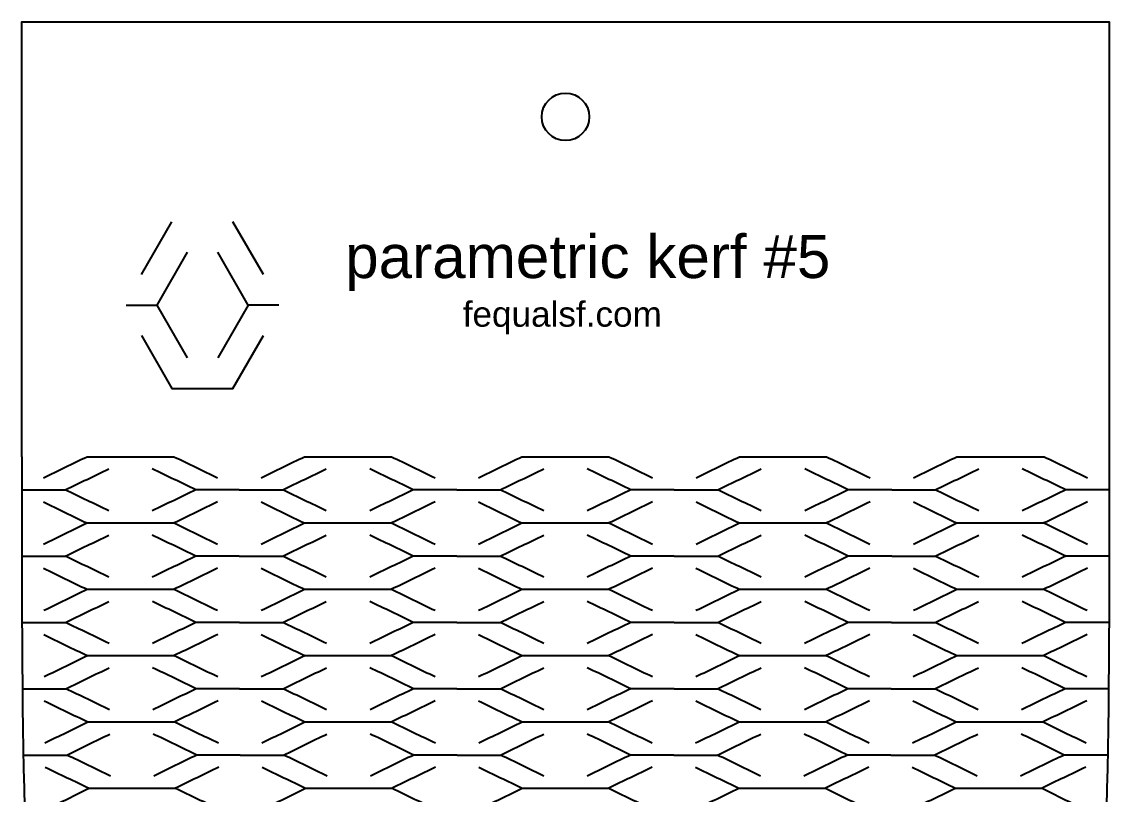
# Model space of a CAD drawing. Extents: x -15.8 to 22.7, y 5.7 to 11.5.
# Drawn here: x -15.824 to -11.692, y 8.53 to 11.465 of the extents above; entities that cross this region are included whole.
import ezdxf

# ---------------------------------------------------------------- set-up
doc = ezdxf.new("R2010")
doc.units = 0
doc.layers.add('DEFAULT', color=7, linetype='CONTINUOUS')
doc.styles.add('TEXTSTYLE17', font='standard')
doc.styles.add('TEXTSTYLE18', font='standard')

msp = doc.modelspace()

# ---------------------------------------------------------------- linework, layer by layer
at = {"layer": 'DEFAULT'}
for points in [[(-15.8239, 9.8123), (-15.8239, 11.465), (-11.6921, 11.465), (-11.6921, 9.8123)], [(-15.3693, 10.5044), (-15.2533, 10.7053)], [(-14.9053, 10.5044), (-15.0213, 10.7053)], [(-15.1953, 10.5894), (-15.3113, 10.3885)], [(-14.9633, 10.3885), (-15.0793, 10.5894)], [(-15.4273, 10.3885), (-15.3113, 10.3885), (-15.1953, 10.1876)], [(-14.9633, 10.3885), (-15.0793, 10.1876)], [(-14.8474, 10.3885), (-14.9633, 10.3885)], [(-15.3693, 10.2725), (-15.2533, 10.0716), (-15.0213, 10.0716), (-14.9053, 10.2725)], [(-14.9975, 9.6863), (-15.1628, 9.6863)], [(-14.1712, 9.6863), (-14.3365, 9.6863)], [(-13.3448, 9.6863), (-13.5101, 9.6863)], [(-12.5185, 9.6863), (-12.6838, 9.6863)], [(-11.6922, 9.6863), (-11.8574, 9.6863)], [(-14.9974, 9.4344), (-15.1627, 9.4344)], [(-14.1712, 9.4344), (-14.3364, 9.4344)], [(-13.3449, 9.4344), (-13.5101, 9.4344)], [(-12.5186, 9.4344), (-12.6839, 9.4344)], [(-11.6923, 9.4344), (-11.8576, 9.4344)], [(-14.997, 9.1825), (-15.1622, 9.1825)], [(-14.171, 9.1825), (-14.3362, 9.1825)], [(-13.345, 9.1825), (-13.5102, 9.1825)], [(-12.519, 9.1825), (-12.6842, 9.1825)], [(-11.693, 9.1825), (-11.8582, 9.1825)], [(-14.996, 8.9306), (-15.161, 8.9306)], [(-14.1707, 8.9306), (-14.3357, 8.9306)], [(-13.3454, 8.9306), (-13.5104, 8.9306)], [(-12.5201, 8.9306), (-12.6851, 8.9306)], [(-11.6948, 8.9306), (-11.8598, 8.9306)], [(-14.9938, 8.6787), (-15.1586, 8.6787)], [(-14.1699, 8.6787), (-14.3347, 8.6787)], [(-13.3461, 8.6787), (-13.5109, 8.6787)], [(-12.5222, 8.6787), (-12.687, 8.6787)], [(-11.6984, 8.6787), (-11.8632, 8.6787)]]:
    msp.add_lwpolyline(points, dxfattribs=at)
for points, knots in [([(-13.6677, 11.1038), (-13.6677, 11.1536), (-13.7081, 11.1941), (-13.758, 11.1941), (-13.8079, 11.1941), (-13.8483, 11.1536), (-13.8483, 11.1038), (-13.8483, 11.0539), (-13.8079, 11.0135), (-13.758, 11.0135), (-13.7081, 11.0135), (-13.6677, 11.0539), (-13.6677, 11.1038)], [0, 0, 0, 0, 1, 1, 1, 2, 2, 2, 3, 3, 3, 4, 4, 4, 4]), ([(-15.8239, 9.8123), (-15.8239, 8.6318), (-15.8239, 8.0416), (-15.7206, 7.4513), (-15.6173, 6.861), (-15.4107, 6.2708), (-14.5844, 5.6805)], [0, 0, 0, 0, 1, 1, 1, 2, 2, 2, 2]), ([(-15.7413, 9.7324), (-15.6862, 9.7591), (-15.6311, 9.7857), (-15.576, 9.8123), (-15.4658, 9.8123), (-15.3556, 9.8123), (-15.2455, 9.8123), (-15.1904, 9.7857), (-15.1353, 9.7591), (-15.0802, 9.7324)], [0, 0, 0, 0, 1, 1, 1, 2, 2, 2, 3, 3, 3, 3]), ([(-14.9149, 9.7324), (-14.8598, 9.7591), (-14.8047, 9.7857), (-14.7496, 9.8123), (-14.6395, 9.8123), (-14.5293, 9.8123), (-14.4191, 9.8123), (-14.364, 9.7857), (-14.3089, 9.7591), (-14.2538, 9.7324)], [0, 0, 0, 0, 1, 1, 1, 2, 2, 2, 3, 3, 3, 3]), ([(-14.0886, 9.7324), (-14.0335, 9.7591), (-13.9784, 9.7857), (-13.9233, 9.8123), (-13.8131, 9.8123), (-13.7029, 9.8123), (-13.5928, 9.8123), (-13.5377, 9.7857), (-13.4826, 9.7591), (-13.4275, 9.7324)], [0, 0, 0, 0, 1, 1, 1, 2, 2, 2, 3, 3, 3, 3]), ([(-13.2622, 9.7324), (-13.2071, 9.7591), (-13.152, 9.7857), (-13.0969, 9.8123), (-12.9868, 9.8123), (-12.8766, 9.8123), (-12.7664, 9.8123), (-12.7113, 9.7857), (-12.6562, 9.7591), (-12.6011, 9.7324)], [0, 0, 0, 0, 1, 1, 1, 2, 2, 2, 3, 3, 3, 3]), ([(-11.6921, 9.8123), (-11.6921, 8.6318), (-11.6921, 8.0416), (-11.7954, 7.4513), (-11.8987, 6.861), (-12.1053, 6.2708), (-12.9317, 5.6805)], [0, 0, 0, 0, 1, 1, 1, 2, 2, 2, 2]), ([(-12.4359, 9.7324), (-12.3808, 9.7591), (-12.3257, 9.7857), (-12.2706, 9.8123), (-12.1604, 9.8123), (-12.0502, 9.8123), (-11.94, 9.8123), (-11.885, 9.7857), (-11.8299, 9.7591), (-11.7748, 9.7324)], [0, 0, 0, 0, 1, 1, 1, 2, 2, 2, 3, 3, 3, 3]), ([(-15.8239, 9.6863), (-15.7688, 9.6863), (-15.7137, 9.6863), (-15.6586, 9.6863), (-15.6035, 9.713), (-15.5484, 9.7396), (-15.4934, 9.7662)], [0, 0, 0, 0, 1, 1, 1, 2, 2, 2, 2]), ([(-14.9975, 9.6863), (-14.9425, 9.6863), (-14.8874, 9.6863), (-14.8323, 9.6863), (-14.7772, 9.713), (-14.7221, 9.7396), (-14.667, 9.7662)], [0, 0, 0, 0, 1, 1, 1, 2, 2, 2, 2]), ([(-14.1712, 9.6863), (-14.1161, 9.6863), (-14.061, 9.6863), (-14.0059, 9.6863), (-13.9508, 9.713), (-13.8958, 9.7396), (-13.8407, 9.7662)], [0, 0, 0, 0, 1, 1, 1, 2, 2, 2, 2]), ([(-13.3448, 9.6863), (-13.2898, 9.6863), (-13.2347, 9.6863), (-13.1796, 9.6863), (-13.1245, 9.713), (-13.0694, 9.7396), (-13.0143, 9.7662)], [0, 0, 0, 0, 1, 1, 1, 2, 2, 2, 2]), ([(-12.5185, 9.6863), (-12.4634, 9.6863), (-12.4083, 9.6863), (-12.3532, 9.6863), (-12.2981, 9.713), (-12.243, 9.7396), (-12.188, 9.7662)], [0, 0, 0, 0, 1, 1, 1, 2, 2, 2, 2]), ([(-15.7411, 9.4805), (-15.6861, 9.5071), (-15.631, 9.5338), (-15.576, 9.5604), (-15.4658, 9.5604), (-15.3556, 9.5604), (-15.2454, 9.5604), (-15.1903, 9.5338), (-15.1352, 9.5071), (-15.0801, 9.4805)], [0, 0, 0, 0, 1, 1, 1, 2, 2, 2, 3, 3, 3, 3]), ([(-14.9148, 9.4805), (-14.8598, 9.5071), (-14.8047, 9.5338), (-14.7496, 9.5604), (-14.6394, 9.5604), (-14.5293, 9.5604), (-14.4191, 9.5604), (-14.364, 9.5338), (-14.3089, 9.5071), (-14.2538, 9.4805)], [0, 0, 0, 0, 1, 1, 1, 2, 2, 2, 3, 3, 3, 3]), ([(-14.0885, 9.4805), (-14.0335, 9.5071), (-13.9784, 9.5338), (-13.9233, 9.5604), (-13.8131, 9.5604), (-13.7029, 9.5604), (-13.5928, 9.5604), (-13.5377, 9.5338), (-13.4826, 9.5071), (-13.4275, 9.4805)], [0, 0, 0, 0, 1, 1, 1, 2, 2, 2, 3, 3, 3, 3]), ([(-13.2622, 9.4805), (-13.2072, 9.5071), (-13.152, 9.5338), (-13.097, 9.5604), (-12.9868, 9.5604), (-12.8766, 9.5604), (-12.7664, 9.5604), (-12.7113, 9.5338), (-12.6563, 9.5071), (-12.6012, 9.4805)], [0, 0, 0, 0, 1, 1, 1, 2, 2, 2, 3, 3, 3, 3]), ([(-12.4359, 9.4805), (-12.3808, 9.5071), (-12.3257, 9.5338), (-12.2706, 9.5604), (-12.1604, 9.5604), (-12.0503, 9.5604), (-11.9401, 9.5604), (-11.885, 9.5338), (-11.83, 9.5071), (-11.7749, 9.4805)], [0, 0, 0, 0, 1, 1, 1, 2, 2, 2, 3, 3, 3, 3]), ([(-15.8237, 9.4344), (-15.7686, 9.4344), (-15.7135, 9.4344), (-15.6584, 9.4344), (-15.6034, 9.461), (-15.5483, 9.4877), (-15.4933, 9.5143)], [0, 0, 0, 0, 1, 1, 1, 2, 2, 2, 2]), ([(-14.9974, 9.4344), (-14.9423, 9.4344), (-14.8873, 9.4344), (-14.8322, 9.4344), (-14.7771, 9.461), (-14.722, 9.4877), (-14.667, 9.5143)], [0, 0, 0, 0, 1, 1, 1, 2, 2, 2, 2]), ([(-14.1712, 9.4344), (-14.1161, 9.4344), (-14.061, 9.4344), (-14.0059, 9.4344), (-13.9508, 9.461), (-13.8957, 9.4877), (-13.8407, 9.5143)], [0, 0, 0, 0, 1, 1, 1, 2, 2, 2, 2]), ([(-13.3449, 9.4344), (-13.2898, 9.4344), (-13.2347, 9.4344), (-13.1796, 9.4344), (-13.1245, 9.461), (-13.0694, 9.4877), (-13.0143, 9.5143)], [0, 0, 0, 0, 1, 1, 1, 2, 2, 2, 2]), ([(-12.5186, 9.4344), (-12.4635, 9.4344), (-12.4084, 9.4344), (-12.3534, 9.4344), (-12.2983, 9.461), (-12.2431, 9.4877), (-12.188, 9.5143)], [0, 0, 0, 0, 1, 1, 1, 2, 2, 2, 2]), ([(-15.7406, 9.2286), (-15.6856, 9.2552), (-15.6307, 9.2818), (-15.5757, 9.3085), (-15.4655, 9.3085), (-15.3553, 9.3085), (-15.2452, 9.3085), (-15.19, 9.2818), (-15.1349, 9.2552), (-15.0797, 9.2286)], [0, 0, 0, 0, 1, 1, 1, 2, 2, 2, 3, 3, 3, 3]), ([(-14.9145, 9.2286), (-14.8595, 9.2552), (-14.8045, 9.2818), (-14.7495, 9.3085), (-14.6393, 9.3085), (-14.5291, 9.3085), (-14.419, 9.3085), (-14.3639, 9.2818), (-14.3088, 9.2552), (-14.2537, 9.2286)], [0, 0, 0, 0, 1, 1, 1, 2, 2, 2, 3, 3, 3, 3]), ([(-14.0884, 9.2286), (-14.0334, 9.2552), (-13.9783, 9.2818), (-13.9233, 9.3085), (-13.8131, 9.3085), (-13.7029, 9.3085), (-13.5928, 9.3085), (-13.5377, 9.2818), (-13.4826, 9.2552), (-13.4276, 9.2286)], [0, 0, 0, 0, 1, 1, 1, 2, 2, 2, 3, 3, 3, 3]), ([(-13.2624, 9.2286), (-13.2073, 9.2552), (-13.1522, 9.2818), (-13.0971, 9.3085), (-12.9869, 9.3085), (-12.8767, 9.3085), (-12.7666, 9.3085), (-12.7115, 9.2818), (-12.6565, 9.2552), (-12.6015, 9.2286)], [0, 0, 0, 0, 1, 1, 1, 2, 2, 2, 3, 3, 3, 3]), ([(-12.4363, 9.2286), (-12.3812, 9.2552), (-12.326, 9.2818), (-12.2709, 9.3085), (-12.1607, 9.3085), (-12.0505, 9.3085), (-11.9404, 9.3085), (-11.8854, 9.2818), (-11.8304, 9.2552), (-11.7755, 9.2286)], [0, 0, 0, 0, 1, 1, 1, 2, 2, 2, 3, 3, 3, 3]), ([(-15.823, 9.1825), (-15.7679, 9.1825), (-15.7129, 9.1825), (-15.6578, 9.1825), (-15.6029, 9.2091), (-15.5479, 9.2357), (-15.4929, 9.2624)], [0, 0, 0, 0, 1, 1, 1, 2, 2, 2, 2]), ([(-14.997, 9.1825), (-14.9419, 9.1825), (-14.8869, 9.1825), (-14.8318, 9.1825), (-14.7768, 9.2091), (-14.7218, 9.2357), (-14.6668, 9.2624)], [0, 0, 0, 0, 1, 1, 1, 2, 2, 2, 2]), ([(-14.171, 9.1825), (-14.116, 9.1825), (-14.0609, 9.1825), (-14.0058, 9.1825), (-13.9508, 9.2091), (-13.8957, 9.2357), (-13.8406, 9.2624)], [0, 0, 0, 0, 1, 1, 1, 2, 2, 2, 2]), ([(-13.345, 9.1825), (-13.29, 9.1825), (-13.2349, 9.1825), (-13.1798, 9.1825), (-13.1247, 9.2091), (-13.0696, 9.2357), (-13.0145, 9.2624)], [0, 0, 0, 0, 1, 1, 1, 2, 2, 2, 2]), ([(-12.519, 9.1825), (-12.464, 9.1825), (-12.4089, 9.1825), (-12.3538, 9.1825), (-12.2987, 9.2091), (-12.2435, 9.2357), (-12.1884, 9.2624)], [0, 0, 0, 0, 1, 1, 1, 2, 2, 2, 2]), ([(-15.7392, 8.9767), (-15.6844, 9.0033), (-15.6296, 9.0299), (-15.5747, 9.0565), (-15.4646, 9.0565), (-15.3545, 9.0565), (-15.2444, 9.0565), (-15.1892, 9.0299), (-15.134, 9.0033), (-15.0788, 8.9767)], [0, 0, 0, 0, 1, 1, 1, 2, 2, 2, 3, 3, 3, 3]), ([(-14.9137, 8.9767), (-14.8588, 9.0033), (-14.8039, 9.0299), (-14.749, 9.0565), (-14.6389, 9.0565), (-14.5288, 9.0565), (-14.4186, 9.0565), (-14.3635, 9.0299), (-14.3084, 9.0033), (-14.2533, 8.9767)], [0, 0, 0, 0, 1, 1, 1, 2, 2, 2, 3, 3, 3, 3]), ([(-14.0882, 8.9767), (-14.0332, 9.0033), (-13.9782, 9.0299), (-13.9232, 9.0565), (-13.8131, 9.0565), (-13.703, 9.0565), (-13.5929, 9.0565), (-13.5378, 9.0299), (-13.4828, 9.0033), (-13.4278, 8.9767)], [0, 0, 0, 0, 1, 1, 1, 2, 2, 2, 3, 3, 3, 3]), ([(-13.2627, 8.9767), (-13.2076, 9.0033), (-13.1525, 9.0299), (-13.0974, 9.0565), (-12.9873, 9.0565), (-12.8772, 9.0565), (-12.7671, 9.0565), (-12.7121, 9.0299), (-12.6572, 9.0033), (-12.6024, 8.9767)], [0, 0, 0, 0, 1, 1, 1, 2, 2, 2, 3, 3, 3, 3]), ([(-12.4373, 8.9767), (-12.3821, 9.0033), (-12.3269, 9.0299), (-12.2716, 9.0565), (-12.1615, 9.0565), (-12.0514, 9.0565), (-11.9413, 9.0565), (-11.8865, 9.0299), (-11.8317, 9.0033), (-11.7769, 8.9767)], [0, 0, 0, 0, 1, 1, 1, 2, 2, 2, 3, 3, 3, 3]), ([(-15.8213, 8.9306), (-15.7662, 8.9306), (-15.7112, 8.9306), (-15.6562, 8.9306), (-15.6014, 8.9572), (-15.5466, 8.9838), (-15.4918, 9.0104)], [0, 0, 0, 0, 1, 1, 1, 2, 2, 2, 2]), ([(-14.996, 8.9306), (-14.9409, 8.9306), (-14.8859, 8.9306), (-14.8309, 8.9306), (-14.776, 8.9572), (-14.7211, 8.9838), (-14.6662, 9.0104)], [0, 0, 0, 0, 1, 1, 1, 2, 2, 2, 2]), ([(-14.1707, 8.9306), (-14.1156, 8.9306), (-14.0606, 8.9306), (-14.0056, 8.9306), (-13.9506, 8.9572), (-13.8956, 8.9838), (-13.8406, 9.0104)], [0, 0, 0, 0, 1, 1, 1, 2, 2, 2, 2]), ([(-13.3454, 8.9306), (-13.2904, 8.9306), (-13.2353, 8.9306), (-13.1803, 8.9306), (-13.1252, 8.9572), (-13.0701, 8.9838), (-13.015, 9.0104)], [0, 0, 0, 0, 1, 1, 1, 2, 2, 2, 2]), ([(-12.5201, 8.9306), (-12.4651, 8.9306), (-12.41, 8.9306), (-12.355, 8.9306), (-12.2998, 8.9572), (-12.2446, 8.9838), (-12.1894, 9.0104)], [0, 0, 0, 0, 1, 1, 1, 2, 2, 2, 2]), ([(-15.7361, 8.7248), (-15.6817, 8.7514), (-15.6271, 8.778), (-15.5726, 8.8046), (-15.4626, 8.8046), (-15.3527, 8.8046), (-15.2427, 8.8046), (-15.1873, 8.778), (-15.132, 8.7514), (-15.0767, 8.7248)], [0, 0, 0, 0, 1, 1, 1, 2, 2, 2, 3, 3, 3, 3]), ([(-14.9119, 8.7248), (-14.8572, 8.7514), (-14.8025, 8.778), (-14.7478, 8.8046), (-14.6378, 8.8046), (-14.5278, 8.8046), (-14.4179, 8.8046), (-14.3627, 8.778), (-14.3076, 8.7514), (-14.2525, 8.7248)], [0, 0, 0, 0, 1, 1, 1, 2, 2, 2, 3, 3, 3, 3]), ([(-14.0877, 8.7248), (-14.0328, 8.7514), (-13.9779, 8.778), (-13.923, 8.8046), (-13.813, 8.8046), (-13.703, 8.8046), (-13.5931, 8.8046), (-13.5381, 8.778), (-13.4832, 8.7514), (-13.4283, 8.7248)], [0, 0, 0, 0, 1, 1, 1, 2, 2, 2, 3, 3, 3, 3]), ([(-13.2635, 8.7248), (-13.2084, 8.7514), (-13.1533, 8.778), (-13.0982, 8.8046), (-12.9882, 8.8046), (-12.8782, 8.8046), (-12.7682, 8.8046), (-12.7135, 8.778), (-12.6588, 8.7514), (-12.6041, 8.7248)], [0, 0, 0, 0, 1, 1, 1, 2, 2, 2, 3, 3, 3, 3]), ([(-12.4393, 8.7248), (-12.384, 8.7514), (-12.3287, 8.778), (-12.2734, 8.8046), (-12.1634, 8.8046), (-12.0534, 8.8046), (-11.9434, 8.8046), (-11.8889, 8.778), (-11.8344, 8.7514), (-11.7799, 8.7248)], [0, 0, 0, 0, 1, 1, 1, 2, 2, 2, 3, 3, 3, 3]), ([(-15.8177, 8.6787), (-15.7627, 8.6787), (-15.7078, 8.6787), (-15.6529, 8.6787), (-15.5984, 8.7053), (-15.5439, 8.7319), (-15.4894, 8.7585)], [0, 0, 0, 0, 1, 1, 1, 2, 2, 2, 2]), ([(-14.9938, 8.6787), (-14.9389, 8.6787), (-14.884, 8.6787), (-14.829, 8.6787), (-14.7744, 8.7053), (-14.7197, 8.7319), (-14.6649, 8.7585)], [0, 0, 0, 0, 1, 1, 1, 2, 2, 2, 2]), ([(-14.1699, 8.6787), (-14.115, 8.6787), (-14.0601, 8.6787), (-14.0052, 8.6787), (-13.9503, 8.7053), (-13.8954, 8.7319), (-13.8405, 8.7585)], [0, 0, 0, 0, 1, 1, 1, 2, 2, 2, 2]), ([(-13.3461, 8.6787), (-13.2912, 8.6787), (-13.2362, 8.6787), (-13.1813, 8.6787), (-13.1263, 8.7053), (-13.0712, 8.7319), (-13.016, 8.7585)], [0, 0, 0, 0, 1, 1, 1, 2, 2, 2, 2]), ([(-12.5222, 8.6787), (-12.4673, 8.6787), (-12.4124, 8.6787), (-12.3575, 8.6787), (-12.3022, 8.7053), (-12.2469, 8.7319), (-12.1915, 8.7585)], [0, 0, 0, 0, 1, 1, 1, 2, 2, 2, 2]), ([(-15.7304, 8.4729), (-15.6764, 8.4995), (-15.6225, 8.5261), (-15.5684, 8.5527), (-15.4587, 8.5527), (-15.349, 8.5527), (-15.2392, 8.5527), (-15.1837, 8.5261), (-15.1283, 8.4995), (-15.0729, 8.4729)], [0, 0, 0, 0, 1, 1, 1, 2, 2, 2, 3, 3, 3, 3]), ([(-14.9086, 8.4729), (-14.8543, 8.4995), (-14.7999, 8.5261), (-14.7455, 8.5527), (-14.6358, 8.5527), (-14.5261, 8.5527), (-14.4163, 8.5527), (-14.3612, 8.5261), (-14.3061, 8.4995), (-14.2511, 8.4729)], [0, 0, 0, 0, 1, 1, 1, 2, 2, 2, 3, 3, 3, 3]), ([(-14.0867, 8.4729), (-14.0321, 8.4995), (-13.9774, 8.5261), (-13.9226, 8.5527), (-13.8129, 8.5527), (-13.7032, 8.5527), (-13.5934, 8.5527), (-13.5387, 8.5261), (-13.4839, 8.4995), (-13.4293, 8.4729)], [0, 0, 0, 0, 1, 1, 1, 2, 2, 2, 3, 3, 3, 3]), ([(-13.2649, 8.4729), (-13.2099, 8.4995), (-13.1549, 8.5261), (-13.0997, 8.5527), (-12.99, 8.5527), (-12.8803, 8.5527), (-12.7705, 8.5527), (-12.7161, 8.5261), (-12.6618, 8.4995), (-12.6075, 8.4729)], [0, 0, 0, 0, 1, 1, 1, 2, 2, 2, 3, 3, 3, 3]), ([(-12.4431, 8.4729), (-12.3878, 8.4995), (-12.3323, 8.5261), (-12.2768, 8.5527), (-12.1671, 8.5527), (-12.0574, 8.5527), (-11.9476, 8.5527), (-11.8936, 8.5261), (-11.8396, 8.4995), (-11.7857, 8.4729)], [0, 0, 0, 0, 1, 1, 1, 2, 2, 2, 3, 3, 3, 3])]:
    msp.add_open_spline(points, degree=3, knots=knots, dxfattribs=at)
for points in [[(-15.1628, 9.6863), (-15.2179, 9.713), (-15.273, 9.7396), (-15.3281, 9.7662)], [(-14.3365, 9.6863), (-14.3916, 9.713), (-14.4466, 9.7396), (-14.5017, 9.7662)], [(-13.5101, 9.6863), (-13.5652, 9.713), (-13.6203, 9.7396), (-13.6754, 9.7662)], [(-12.6838, 9.6863), (-12.7389, 9.713), (-12.7939, 9.7396), (-12.849, 9.7662)], [(-11.8574, 9.6863), (-11.9125, 9.713), (-11.9676, 9.7396), (-12.0227, 9.7662)], [(-15.4933, 9.6065), (-15.5484, 9.6331), (-15.6035, 9.6597), (-15.6586, 9.6863)], [(-15.1628, 9.6863), (-15.2179, 9.6597), (-15.273, 9.6331), (-15.3281, 9.6065)], [(-14.667, 9.6065), (-14.7221, 9.6331), (-14.7772, 9.6597), (-14.8323, 9.6863)], [(-14.3365, 9.6863), (-14.3916, 9.6597), (-14.4466, 9.6331), (-14.5017, 9.6065)], [(-13.8407, 9.6065), (-13.8958, 9.6331), (-13.9508, 9.6597), (-14.0059, 9.6863)], [(-13.5101, 9.6863), (-13.5652, 9.6597), (-13.6203, 9.6331), (-13.6754, 9.6065)], [(-13.0143, 9.6065), (-13.0694, 9.6331), (-13.1245, 9.6597), (-13.1796, 9.6863)], [(-12.6838, 9.6863), (-12.7389, 9.6597), (-12.794, 9.6331), (-12.849, 9.6065)], [(-12.188, 9.6065), (-12.2431, 9.6331), (-12.2981, 9.6597), (-12.3532, 9.6863)], [(-11.8574, 9.6863), (-11.9125, 9.6597), (-11.9676, 9.6331), (-12.0227, 9.6065)], [(-15.7412, 9.6402), (-15.6862, 9.6136), (-15.6311, 9.587), (-15.576, 9.5604)], [(-15.0802, 9.6402), (-15.1353, 9.6136), (-15.1903, 9.587), (-15.2454, 9.5604)], [(-14.9149, 9.6402), (-14.8598, 9.6136), (-14.8047, 9.587), (-14.7496, 9.5604)], [(-14.2538, 9.6402), (-14.3089, 9.6136), (-14.364, 9.587), (-14.4191, 9.5604)], [(-14.0886, 9.6402), (-14.0335, 9.6136), (-13.9784, 9.587), (-13.9233, 9.5604)], [(-13.4275, 9.6402), (-13.4826, 9.6136), (-13.5377, 9.587), (-13.5928, 9.5604)], [(-13.2622, 9.6402), (-13.2071, 9.6136), (-13.152, 9.587), (-13.097, 9.5604)], [(-12.6011, 9.6402), (-12.6562, 9.6136), (-12.7113, 9.587), (-12.7664, 9.5604)], [(-12.4359, 9.6402), (-12.3808, 9.6136), (-12.3257, 9.587), (-12.2706, 9.5604)], [(-11.7748, 9.6402), (-11.8299, 9.6136), (-11.885, 9.587), (-11.9401, 9.5604)], [(-15.1627, 9.4344), (-15.2178, 9.461), (-15.2729, 9.4877), (-15.328, 9.5143)], [(-14.3364, 9.4344), (-14.3915, 9.461), (-14.4466, 9.4877), (-14.5017, 9.5143)], [(-13.5101, 9.4344), (-13.5652, 9.461), (-13.6203, 9.4877), (-13.6754, 9.5143)], [(-12.6839, 9.4344), (-12.7389, 9.461), (-12.794, 9.4877), (-12.8491, 9.5143)], [(-11.8576, 9.4344), (-11.9127, 9.461), (-11.9677, 9.4877), (-12.0228, 9.5143)], [(-15.4931, 9.3546), (-15.5482, 9.3812), (-15.6033, 9.4078), (-15.6584, 9.4344)], [(-15.1627, 9.4344), (-15.2177, 9.4078), (-15.2728, 9.3812), (-15.3279, 9.3546)], [(-14.6669, 9.3546), (-14.722, 9.3812), (-14.7771, 9.4078), (-14.8322, 9.4344)], [(-14.3364, 9.4344), (-14.3915, 9.4078), (-14.4466, 9.3812), (-14.5016, 9.3546)], [(-13.8406, 9.3546), (-13.8957, 9.3812), (-13.9508, 9.4078), (-14.0059, 9.4344)], [(-13.5101, 9.4344), (-13.5652, 9.4078), (-13.6203, 9.3812), (-13.6754, 9.3546)], [(-13.0144, 9.3546), (-13.0695, 9.3812), (-13.1246, 9.4078), (-13.1796, 9.4344)], [(-12.6839, 9.4344), (-12.739, 9.4078), (-12.7941, 9.3812), (-12.8492, 9.3546)], [(-12.1882, 9.3546), (-12.2432, 9.3812), (-12.2983, 9.4078), (-12.3534, 9.4344)], [(-11.8576, 9.4344), (-11.9127, 9.4078), (-11.9678, 9.3812), (-12.0229, 9.3546)], [(-15.741, 9.3883), (-15.6859, 9.3617), (-15.6308, 9.3351), (-15.5757, 9.3085)], [(-15.08, 9.3883), (-15.1351, 9.3617), (-15.1901, 9.3351), (-15.2452, 9.3085)], [(-14.9148, 9.3883), (-14.8597, 9.3617), (-14.8046, 9.3351), (-14.7495, 9.3085)], [(-14.2538, 9.3883), (-14.3089, 9.3617), (-14.3639, 9.3351), (-14.419, 9.3085)], [(-14.0885, 9.3883), (-14.0334, 9.3617), (-13.9783, 9.3351), (-13.9233, 9.3085)], [(-13.4275, 9.3883), (-13.4826, 9.3617), (-13.5377, 9.3351), (-13.5928, 9.3085)], [(-13.2623, 9.3883), (-13.2072, 9.3617), (-13.1521, 9.3351), (-13.0971, 9.3085)], [(-12.6013, 9.3883), (-12.6564, 9.3617), (-12.7115, 9.3351), (-12.7666, 9.3085)], [(-12.436, 9.3883), (-12.381, 9.3617), (-12.3259, 9.3351), (-12.2709, 9.3085)], [(-11.775, 9.3883), (-11.8301, 9.3617), (-11.8853, 9.3351), (-11.9404, 9.3085)], [(-15.1622, 9.1825), (-15.2174, 9.2091), (-15.2725, 9.2357), (-15.3277, 9.2624)], [(-14.3362, 9.1825), (-14.3913, 9.2091), (-14.4464, 9.2357), (-14.5015, 9.2624)], [(-13.5102, 9.1825), (-13.5653, 9.2091), (-13.6203, 9.2357), (-13.6754, 9.2624)], [(-12.6842, 9.1825), (-12.7392, 9.2091), (-12.7943, 9.2357), (-12.8493, 9.2624)], [(-11.8582, 9.1825), (-11.9132, 9.2091), (-11.9682, 9.2357), (-12.0232, 9.2624)], [(-15.4923, 9.1026), (-15.5475, 9.1293), (-15.6026, 9.1559), (-15.6578, 9.1825)], [(-15.1622, 9.1825), (-15.2172, 9.1559), (-15.2722, 9.1293), (-15.3272, 9.1026)], [(-14.6665, 9.1026), (-14.7216, 9.1293), (-14.7767, 9.1559), (-14.8318, 9.1825)], [(-14.3362, 9.1825), (-14.3912, 9.1559), (-14.4463, 9.1293), (-14.5013, 9.1026)], [(-13.8406, 9.1026), (-13.8957, 9.1293), (-13.9507, 9.1559), (-14.0058, 9.1825)], [(-13.5102, 9.1825), (-13.5653, 9.1559), (-13.6204, 9.1293), (-13.6754, 9.1026)], [(-13.0148, 9.1026), (-13.0698, 9.1293), (-13.1248, 9.1559), (-13.1798, 9.1825)], [(-12.6842, 9.1825), (-12.7394, 9.1559), (-12.7945, 9.1293), (-12.8496, 9.1026)], [(-12.1889, 9.1026), (-12.2439, 9.1293), (-12.2988, 9.1559), (-12.3538, 9.1825)], [(-11.8582, 9.1825), (-11.9134, 9.1559), (-11.9686, 9.1293), (-12.0237, 9.1026)], [(-15.7402, 9.1364), (-15.6851, 9.1098), (-15.6299, 9.0832), (-15.5747, 9.0565)], [(-15.0795, 9.1364), (-15.1345, 9.1098), (-15.1895, 9.0832), (-15.2444, 9.0565)], [(-14.9143, 9.1364), (-14.8592, 9.1098), (-14.8041, 9.0832), (-14.749, 9.0565)], [(-14.2536, 9.1364), (-14.3086, 9.1098), (-14.3636, 9.0832), (-14.4186, 9.0565)], [(-14.0884, 9.1364), (-14.0333, 9.1098), (-13.9782, 9.0832), (-13.9232, 9.0565)], [(-13.4277, 9.1364), (-13.4827, 9.1098), (-13.5378, 9.0832), (-13.5929, 9.0565)], [(-13.2625, 9.1364), (-13.2074, 9.1098), (-13.1524, 9.0832), (-13.0974, 9.0565)], [(-12.6017, 9.1364), (-12.6569, 9.1098), (-12.712, 9.0832), (-12.7671, 9.0565)], [(-12.4366, 9.1364), (-12.3816, 9.1098), (-12.3266, 9.0832), (-12.2716, 9.0565)], [(-11.7758, 9.1364), (-11.831, 9.1098), (-11.8861, 9.0832), (-11.9413, 9.0565)], [(-15.161, 8.9306), (-15.2162, 8.9572), (-15.2714, 8.9838), (-15.3267, 9.0104)], [(-14.3357, 8.9306), (-14.3908, 8.9572), (-14.4459, 8.9838), (-14.5011, 9.0104)], [(-13.5104, 8.9306), (-13.5654, 8.9572), (-13.6204, 8.9838), (-13.6755, 9.0104)], [(-12.6851, 8.9306), (-12.74, 8.9572), (-12.7949, 8.9838), (-12.8498, 9.0104)], [(-11.8598, 8.9306), (-11.9146, 8.9572), (-11.9694, 8.9838), (-12.0243, 9.0104)], [(-15.4905, 8.8507), (-15.5457, 8.8773), (-15.601, 8.904), (-15.6562, 8.9306)], [(-15.161, 8.9306), (-15.2159, 8.904), (-15.2707, 8.8773), (-15.3255, 8.8507)], [(-14.6655, 8.8507), (-14.7206, 8.8773), (-14.7758, 8.904), (-14.8309, 8.9306)], [(-14.3357, 8.9306), (-14.3907, 8.904), (-14.4456, 8.8773), (-14.5005, 8.8507)], [(-13.8405, 8.8507), (-13.8955, 8.8773), (-13.9506, 8.904), (-14.0056, 8.9306)], [(-13.5104, 8.9306), (-13.5655, 8.904), (-13.6205, 8.8773), (-13.6755, 8.8507)], [(-13.0155, 8.8507), (-13.0704, 8.8773), (-13.1254, 8.904), (-13.1803, 8.9306)], [(-12.6851, 8.9306), (-12.7403, 8.904), (-12.7954, 8.8773), (-12.8505, 8.8507)], [(-12.1905, 8.8507), (-12.2453, 8.8773), (-12.3002, 8.904), (-12.355, 8.9306)], [(-11.8598, 8.9306), (-11.9151, 8.904), (-11.9703, 8.8773), (-12.0255, 8.8507)], [(-15.7383, 8.8845), (-15.6831, 8.8579), (-15.6278, 8.8312), (-15.5726, 8.8046)], [(-15.0782, 8.8845), (-15.1331, 8.8579), (-15.1879, 8.8312), (-15.2427, 8.8046)], [(-14.9132, 8.8845), (-14.858, 8.8579), (-14.8029, 8.8312), (-14.7478, 8.8046)], [(-14.2531, 8.8845), (-14.308, 8.8579), (-14.363, 8.8312), (-14.4179, 8.8046)], [(-14.0881, 8.8845), (-14.033, 8.8579), (-13.978, 8.8312), (-13.923, 8.8046)], [(-13.428, 8.8845), (-13.483, 8.8579), (-13.5381, 8.8312), (-13.5931, 8.8046)], [(-13.263, 8.8845), (-13.208, 8.8579), (-13.1531, 8.8312), (-13.0982, 8.8046)], [(-12.6029, 8.8845), (-12.658, 8.8579), (-12.7131, 8.8312), (-12.7682, 8.8046)], [(-12.4378, 8.8845), (-12.383, 8.8579), (-12.3282, 8.8312), (-12.2734, 8.8046)], [(-11.7777, 8.8845), (-11.833, 8.8579), (-11.8882, 8.8312), (-11.9434, 8.8046)], [(-15.1586, 8.6787), (-15.2138, 8.7053), (-15.2692, 8.7319), (-15.3245, 8.7585)], [(-14.3347, 8.6787), (-14.3898, 8.7053), (-14.4449, 8.7319), (-14.5, 8.7585)], [(-13.5109, 8.6787), (-13.5657, 8.7053), (-13.6206, 8.7319), (-13.6756, 8.7585)], [(-12.687, 8.6787), (-12.7417, 8.7053), (-12.7964, 8.7319), (-12.8511, 8.7585)], [(-11.8632, 8.6787), (-11.9176, 8.7053), (-11.9721, 8.7319), (-12.0267, 8.7585)], [(-15.4868, 8.5988), (-15.5421, 8.6255), (-15.5975, 8.6521), (-15.6529, 8.6787)], [(-15.1586, 8.6787), (-15.2131, 8.6521), (-15.2677, 8.6255), (-15.3222, 8.5988)], [(-14.6636, 8.5988), (-14.7187, 8.6255), (-14.7738, 8.6521), (-14.829, 8.6787)], [(-14.3347, 8.6787), (-14.3895, 8.6521), (-14.4442, 8.6255), (-14.4989, 8.5988)], [(-13.8403, 8.5988), (-13.8953, 8.6255), (-13.9502, 8.6521), (-14.0052, 8.6787)], [(-13.5109, 8.6787), (-13.5659, 8.6521), (-13.6208, 8.6255), (-13.6757, 8.5988)], [(-13.0171, 8.5988), (-13.0718, 8.6255), (-13.1265, 8.6521), (-13.1813, 8.6787)], [(-12.687, 8.6787), (-12.7422, 8.6521), (-12.7973, 8.6255), (-12.8524, 8.5988)], [(-12.1938, 8.5988), (-12.2483, 8.6255), (-12.3029, 8.6521), (-12.3575, 8.6787)], [(-11.8632, 8.6787), (-11.9185, 8.6521), (-11.9739, 8.6255), (-12.0292, 8.5988)], [(-15.7344, 8.6326), (-15.6791, 8.606), (-15.6237, 8.5794), (-15.5684, 8.5527)], [(-15.0756, 8.6326), (-15.1302, 8.606), (-15.1847, 8.5794), (-15.2392, 8.5527)], [(-14.9109, 8.6326), (-14.8557, 8.606), (-14.8006, 8.5794), (-14.7455, 8.5527)], [(-14.2521, 8.6326), (-14.3069, 8.606), (-14.3616, 8.5794), (-14.4163, 8.5527)], [(-14.0874, 8.6326), (-14.0324, 8.606), (-13.9775, 8.5794), (-13.9226, 8.5527)], [(-13.4286, 8.6326), (-13.4836, 8.606), (-13.5385, 8.5794), (-13.5934, 8.5527)], [(-13.2639, 8.6326), (-13.2091, 8.606), (-13.1544, 8.5794), (-13.0997, 8.5527)], [(-12.6051, 8.6326), (-12.6603, 8.606), (-12.7154, 8.5794), (-12.7705, 8.5527)], [(-12.4404, 8.6326), (-12.3858, 8.606), (-12.3313, 8.5794), (-12.2768, 8.5527)], [(-11.7816, 8.6326), (-11.837, 8.606), (-11.8923, 8.5794), (-11.9476, 8.5527)]]:
    msp.add_open_spline(points, degree=3, dxfattribs=at)

# ---------------------------------------------------------------- texts
at = {"layer": 'DEFAULT', "color": 7, "attachment_point": 7}
for s, insert, char_height, style in [('\\fHelvetica 25 Ultra Light|b0|i0|c0|p34;\\W1;parametric kerf #5', (-14.5951, 10.4417), 0.163767, 'TEXTSTYLE17'), ('\\fHelvetica 25 Ultra Light|b0|i0|c0|p34;\\W1;fequalsf.com', (-14.1486, 10.2775), 0.095531, 'TEXTSTYLE18')]:
    msp.add_mtext(s, dxfattribs=dict(at, insert=insert, char_height=char_height, style=style))

doc.saveas('drawing.dxf')
